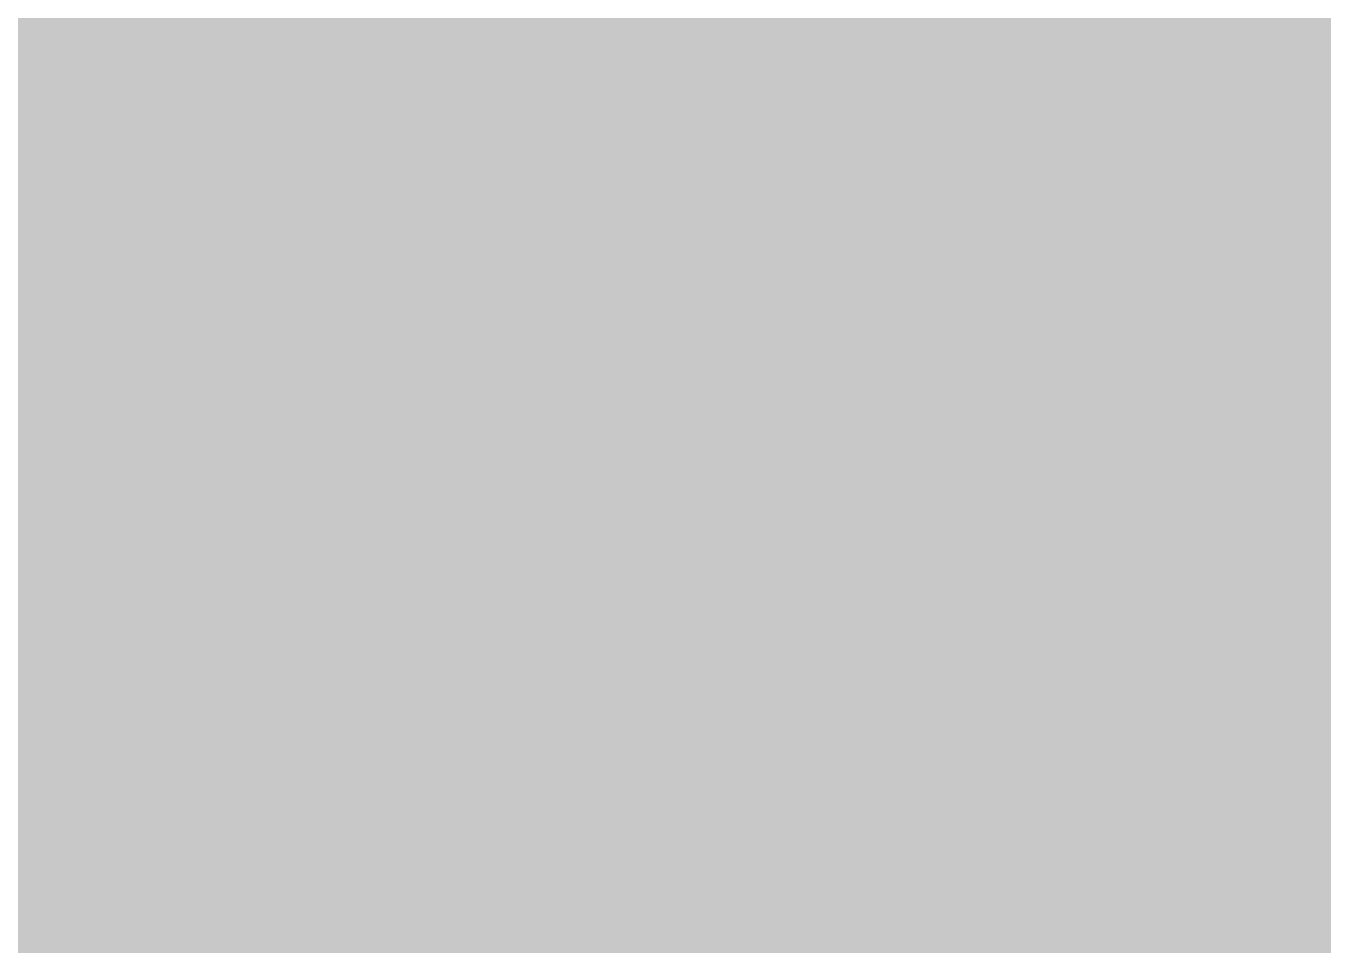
# Model space of a CAD drawing. Header units: millimetres. Extents: x 85 to 447, y 59 to 294.
# Drawn here: x 340.681 to 342.61, y 65.944 to 67.311 of the extents above; entities that cross this region are included whole.
import ezdxf

# ---------------------------------------------------------------- set-up
doc = ezdxf.new("R2010")
doc.units = ezdxf.units.MM
doc.layers.add('BG', color=7, linetype='Continuous')

msp = doc.modelspace()

# ---------------------------------------------------------------- hatches: boundary and pattern name
for points in [[(340.7565, 65.961), (340.7678, 65.961), (340.7678, 67.2879), (342.5929, 67.2879), (342.5929, 67.2994), (342.5929, 67.3003), (342.593, 67.3011), (342.5931, 67.3019), (342.5933, 67.3026), (342.5936, 67.3034), (342.5939, 67.3041), (342.5942, 67.3047), (342.5946, 67.3054), (342.595, 67.306), (342.5954, 67.3066), (342.5959, 67.3072), (342.5964, 67.3077), (342.597, 67.3082), (342.5976, 67.3086), (342.5982, 67.3091), (342.5988, 67.3094), (342.5995, 67.3098), (342.6002, 67.3101), (342.6009, 67.3103), (342.6016, 67.3105), (342.6023, 67.3107), (342.6031, 67.3108), (342.6038, 67.3109), (342.6046, 67.3109), (341.0799, 67.3109), (341.0756, 67.3109), (340.7565, 67.3109), (340.7557, 67.3109), (340.755, 67.3108), (340.7542, 67.3107), (340.7535, 67.3105), (340.7528, 67.3103), (340.7521, 67.3101), (340.7514, 67.3098), (340.7507, 67.3094), (340.7501, 67.3091), (340.7495, 67.3086), (340.7489, 67.3082), (340.7484, 67.3077), (340.7479, 67.3072), (340.7474, 67.3066), (340.7469, 67.306), (340.7465, 67.3054), (340.7462, 67.3047), (340.7458, 67.3041), (340.7456, 67.3034), (340.7453, 67.3026), (340.7451, 67.3019), (340.745, 67.3011), (340.7449, 67.3003), (340.7449, 67.2994), (340.7449, 65.9497), (340.7449, 65.9504), (340.745, 65.9511), (340.7451, 65.9519), (340.7453, 65.9526), (340.7456, 65.9533), (340.7458, 65.954), (340.7462, 65.9546), (340.7465, 65.9553), (340.7469, 65.9559), (340.7474, 65.9565), (340.7479, 65.957), (340.7484, 65.9576), (340.7489, 65.9581), (340.7495, 65.9585), (340.7501, 65.959), (340.7507, 65.9594), (340.7514, 65.9597), (340.7521, 65.96), (340.7528, 65.9603), (340.7535, 65.9605), (340.7542, 65.9607), (340.755, 65.9608), (340.7557, 65.9609)], [(342.5929, 67.2994), (342.5929, 67.2879), (342.5929, 65.9612), (342.6046, 65.9612), (342.616, 65.9612), (342.616, 67.2879), (344.4417, 67.2879), (344.4417, 65.9612), (344.4531, 65.9612), (344.4539, 65.9611), (344.4547, 65.961), (344.4555, 65.9609), (344.4563, 65.9607), (344.457, 65.9605), (344.4578, 65.9602), (344.4585, 65.9599), (344.4591, 65.9595), (344.4598, 65.9591), (344.4604, 65.9586), (344.4609, 65.9581), (344.4615, 65.9576), (344.462, 65.9571), (344.4625, 65.9565), (344.4629, 65.9559), (344.4633, 65.9552), (344.4637, 65.9546), (344.464, 65.9539), (344.4643, 65.9532), (344.4645, 65.9525), (344.4647, 65.9518), (344.4648, 65.951), (344.4649, 65.9503), (344.4649, 65.9496), (344.4649, 67.2994), (344.4649, 67.3003), (344.4648, 67.3011), (344.4647, 67.3019), (344.4645, 67.3026), (344.4643, 67.3034), (344.464, 67.3041), (344.4637, 67.3048), (344.4633, 67.3054), (344.4629, 67.3061), (344.4625, 67.3067), (344.462, 67.3072), (344.4615, 67.3078), (344.4609, 67.3082), (344.4604, 67.3087), (344.4598, 67.3091), (344.4591, 67.3095), (344.4585, 67.3099), (344.4578, 67.3102), (344.457, 67.3104), (344.4563, 67.3106), (344.4555, 67.3108), (344.4547, 67.3109), (344.4539, 67.311), (344.4531, 67.311), (342.6046, 67.311), (342.6038, 67.311), (342.6031, 67.3109), (342.6023, 67.3108), (342.6016, 67.3106), (342.6009, 67.3104), (342.6002, 67.3102), (342.5995, 67.3099), (342.5988, 67.3095), (342.5982, 67.3091), (342.5976, 67.3087), (342.597, 67.3082), (342.5964, 67.3078), (342.5959, 67.3072), (342.5954, 67.3067), (342.595, 67.3061), (342.5946, 67.3054), (342.5942, 67.3048), (342.5939, 67.3041), (342.5936, 67.3034), (342.5933, 67.3026), (342.5931, 67.3019), (342.593, 67.3011), (342.5929, 67.3003)], [(340.7565, 64.6272), (340.7678, 64.6272), (340.7678, 65.9381), (342.5929, 65.9381), (342.5929, 65.9496), (342.5929, 65.9503), (342.593, 65.9511), (342.5931, 65.9518), (342.5933, 65.9526), (342.5936, 65.9533), (342.5939, 65.954), (342.5942, 65.9546), (342.5946, 65.9553), (342.595, 65.9559), (342.5954, 65.9565), (342.5959, 65.957), (342.5964, 65.9576), (342.597, 65.9581), (342.5976, 65.9586), (342.5982, 65.959), (342.5988, 65.9594), (342.5995, 65.9597), (342.6002, 65.96), (342.6009, 65.9603), (342.6016, 65.9605), (342.6023, 65.9607), (342.6031, 65.9608), (342.6038, 65.9609), (342.6046, 65.961), (342.5929, 65.961), (340.7678, 65.961), (340.7565, 65.961), (340.7557, 65.9609), (340.755, 65.9608), (340.7542, 65.9607), (340.7535, 65.9605), (340.7528, 65.9603), (340.7521, 65.96), (340.7514, 65.9597), (340.7507, 65.9594), (340.7501, 65.959), (340.7495, 65.9586), (340.7489, 65.9581), (340.7484, 65.9576), (340.7479, 65.957), (340.7474, 65.9565), (340.7469, 65.9559), (340.7465, 65.9553), (340.7462, 65.9546), (340.7458, 65.954), (340.7456, 65.9533), (340.7453, 65.9526), (340.7451, 65.9518), (340.745, 65.9511), (340.7449, 65.9503), (340.7449, 65.9496), (340.7449, 64.6156), (340.745, 64.6164), (340.7451, 64.6172), (340.7453, 64.6179), (340.7456, 64.6186), (340.7458, 64.6194), (340.7461, 64.6201), (340.7464, 64.6208), (340.7468, 64.6214), (340.7472, 64.622), (340.7477, 64.6226), (340.7481, 64.6232), (340.7486, 64.6238), (340.7491, 64.6243), (340.7497, 64.6248), (340.7503, 64.6252), (340.7509, 64.6256), (340.7515, 64.626), (340.7522, 64.6263), (340.7528, 64.6266), (340.7535, 64.6268), (340.7543, 64.627), (340.755, 64.6271), (340.7557, 64.6272)], [(344.4531, 65.961), (344.4417, 65.961), (342.616, 65.961), (342.6046, 65.961), (342.6038, 65.9609), (342.6031, 65.9608), (342.6023, 65.9607), (342.6016, 65.9605), (342.6009, 65.9603), (342.6002, 65.96), (342.5995, 65.9597), (342.5988, 65.9594), (342.5982, 65.959), (342.5976, 65.9585), (342.597, 65.9581), (342.5964, 65.9576), (342.5959, 65.957), (342.5954, 65.9565), (342.595, 65.9559), (342.5946, 65.9553), (342.5942, 65.9546), (342.5939, 65.954), (342.5936, 65.9533), (342.5933, 65.9526), (342.5931, 65.9519), (342.593, 65.9511), (342.5929, 65.9504), (342.5929, 65.9497), (342.5929, 65.9381), (342.5929, 64.6273), (342.616, 64.6273), (342.616, 65.9381), (344.4417, 65.9381), (344.4417, 64.6273), (344.4531, 64.6273), (344.4539, 64.6273), (344.4547, 64.6272), (344.4555, 64.6271), (344.4562, 64.6269), (344.4569, 64.6267), (344.4576, 64.6264), (344.4583, 64.6261), (344.4589, 64.6257), (344.4595, 64.6253), (344.4601, 64.6248), (344.4607, 64.6244), (344.4612, 64.6238), (344.4617, 64.6233), (344.4621, 64.6227), (344.4625, 64.6221), (344.4629, 64.6215), (344.4633, 64.6208), (344.4636, 64.6201), (344.4639, 64.6194), (344.4642, 64.6187), (344.4644, 64.6179), (344.4646, 64.6172), (344.4647, 64.6164), (344.4648, 64.6156), (344.4648, 65.9497), (344.4648, 65.9504), (344.4647, 65.9511), (344.4646, 65.9519), (344.4644, 65.9526), (344.4642, 65.9533), (344.4639, 65.954), (344.4636, 65.9546), (344.4633, 65.9553), (344.4629, 65.9559), (344.4624, 65.9565), (344.462, 65.957), (344.4615, 65.9576), (344.4609, 65.9581), (344.4603, 65.9585), (344.4597, 65.959), (344.4591, 65.9594), (344.4584, 65.9597), (344.4577, 65.96), (344.457, 65.9603), (344.4563, 65.9605), (344.4555, 65.9607), (344.4547, 65.9608), (344.4539, 65.9609)]]:
    msp.add_hatch(color=7).paths.add_polyline_path(points)
at = {"true_color": 0xdf2027}
h = msp.add_hatch(color=242, dxfattribs=at)
h.paths.add_polyline_path([(342.0399, 66.2253), (342.1004, 66.2328), (342.2962, 66.1411), (342.2062, 66.1019), (342.2352, 66.0092), (342.0334, 66.1044), (342.007, 66.163), (341.681, 66.2906), (341.355, 66.163), (341.3285, 66.1044), (341.1269, 66.0092), (341.1555, 66.1019), (341.0652, 66.1411), (341.2613, 66.2328), (341.3216, 66.2253), (341.5889, 66.3267), (341.2672, 66.4525), (341.2405, 66.3426), (341.0652, 66.5953), (341.681, 66.3617), (342.2962, 66.5953), (342.1211, 66.3426), (342.0948, 66.4525), (341.7731, 66.3267)])
h.paths.add_polyline_path([(341.2108, 66.9222), (341.2138, 66.9201), (341.2171, 66.9184), (341.2205, 66.9171), (341.224, 66.9161), (341.2276, 66.9153), (341.2312, 66.9146), (341.2349, 66.914), (341.2385, 66.9132), (341.242, 66.9123), (341.2455, 66.9111), (341.2488, 66.9095), (341.2519, 66.9075), (341.2548, 66.905), (341.2574, 66.9018), (341.2597, 66.8979), (341.2617, 66.8932), (341.2633, 66.8876), (341.2645, 66.8809), (341.2653, 66.8732), (341.2655, 66.8643), (341.2653, 66.8541), (341.2645, 66.8426), (341.263, 66.8296), (341.261, 66.815), (341.2761, 66.8189), (341.2893, 66.8212), (341.3008, 66.8218), (341.3107, 66.8211), (341.3191, 66.8189), (341.326, 66.8155), (341.3317, 66.811), (341.3362, 66.8054), (341.3397, 66.7988), (341.3422, 66.7914), (341.3438, 66.7832), (341.3448, 66.7744), (341.3451, 66.765), (341.3449, 66.7552), (341.3444, 66.745), (341.3435, 66.7346), (341.3425, 66.724), (341.3415, 66.7134), (341.3405, 66.7028), (341.3397, 66.6924), (341.3392, 66.6823), (341.3391, 66.6725), (341.3395, 66.6632), (341.3405, 66.6544), (341.4596, 66.6914), (341.4607, 66.7016), (341.4611, 66.711), (341.4609, 66.7198), (341.4601, 66.7279), (341.4588, 66.7354), (341.4571, 66.7424), (341.4549, 66.7488), (341.4524, 66.7548), (341.4496, 66.7603), (341.4466, 66.7654), (341.4433, 66.7702), (341.4399, 66.7747), (341.4364, 66.7788), (341.4329, 66.7828), (341.4294, 66.7865), (341.4259, 66.7901), (341.4226, 66.7935), (341.4194, 66.7969), (341.4164, 66.8003), (341.4137, 66.8036), (341.4113, 66.807), (341.4094, 66.8104), (341.4078, 66.814), (341.4067, 66.8178), (341.4063, 66.8217), (341.4064, 66.8258), (341.4071, 66.8303), (341.4082, 66.8349), (341.4097, 66.8397), (341.4115, 66.8447), (341.4136, 66.8499), (341.4158, 66.8551), (341.4182, 66.8604), (341.4207, 66.8658), (341.4231, 66.8711), (341.4255, 66.8765), (341.4278, 66.8819), (341.4298, 66.8871), (341.4317, 66.8923), (341.4331, 66.8974), (341.4343, 66.9023), (341.4349, 66.907), (341.4351, 66.9115), (341.4346, 66.9158), (341.4336, 66.9198), (341.4318, 66.9236), (341.4293, 66.927), (341.4259, 66.93), (341.4218, 66.9336), (341.4176, 66.9382), (341.4133, 66.9438), (341.4089, 66.9504), (341.4047, 66.9577), (341.4005, 66.9659), (341.3965, 66.9748), (341.3927, 66.9843), (341.3892, 66.9943), (341.3861, 67.0048), (341.3833, 67.0158), (341.381, 67.0271), (341.3792, 67.0386), (341.378, 67.0503), (341.3774, 67.0622), (341.3775, 67.0741), (341.3784, 67.0859), (341.38, 67.0977), (341.3825, 67.1093), (341.386, 67.1206), (341.3904, 67.1317), (341.3959, 67.1423), (341.4025, 67.1525), (341.4102, 67.1621), (341.4103, 67.1531), (341.4106, 67.1437), (341.4111, 67.1342), (341.4119, 67.1244), (341.4128, 67.1145), (341.414, 67.1046), (341.4154, 67.0947), (341.4171, 67.0848), (341.419, 67.0751), (341.4212, 67.0656), (341.4237, 67.0563), (341.4264, 67.0474), (341.4293, 67.0389), (341.4326, 67.0308), (341.4362, 67.0232), (341.44, 67.0162), (341.4441, 67.0098), (341.4486, 67.0041), (341.4533, 66.9992), (341.4584, 66.9952), (341.4638, 66.992), (341.4695, 66.9897), (341.4756, 66.9885), (341.482, 66.9884), (341.4883, 66.9884), (341.494, 66.9875), (341.4991, 66.9857), (341.5036, 66.9832), (341.5075, 66.9799), (341.5109, 66.976), (341.5137, 66.9715), (341.516, 66.9665), (341.5177, 66.961), (341.519, 66.9551), (341.5198, 66.9489), (341.5202, 66.9423), (341.5201, 66.9356), (341.5196, 66.9287), (341.5188, 66.9218), (341.5175, 66.9148), (341.5159, 66.9078), (341.5139, 66.9009), (341.5116, 66.8942), (341.509, 66.8878), (341.506, 66.8816), (341.5029, 66.8757), (341.4994, 66.8703), (341.4957, 66.8653), (341.4923, 66.8607), (341.4898, 66.8561), (341.488, 66.8515), (341.4868, 66.8469), (341.4864, 66.8423), (341.4866, 66.8376), (341.4873, 66.8328), (341.4885, 66.8279), (341.4901, 66.8228), (341.4922, 66.8175), (341.4946, 66.812), (341.4972, 66.8063), (341.5001, 66.8002), (341.5032, 66.7939), (341.5064, 66.7872), (341.5096, 66.7801), (341.5129, 66.7726), (341.5161, 66.7647), (341.5193, 66.7563), (341.5222, 66.7474), (341.525, 66.738), (341.5276, 66.728), (341.5298, 66.7175), (341.5317, 66.7063), (341.6489, 66.7255), (341.6464, 66.7277), (341.6441, 66.7299), (341.642, 66.7322), (341.6401, 66.7345), (341.6385, 66.7368), (341.6371, 66.7391), (341.6359, 66.7415), (341.6349, 66.744), (341.6341, 66.7466), (341.6334, 66.7493), (341.6329, 66.7521), (341.6325, 66.755), (341.6323, 66.7581), (341.6321, 66.7613), (341.6321, 66.7647), (341.6322, 66.7682), (341.6323, 66.772), (341.6326, 66.7759), (341.6328, 66.7801), (341.6332, 66.7844), (341.6335, 66.789), (341.6339, 66.7939), (341.6343, 66.799), (341.6347, 66.8045), (341.6313, 66.8077), (341.6279, 66.8111), (341.6246, 66.8145), (341.6214, 66.818), (341.6184, 66.8217), (341.6155, 66.8254), (341.6128, 66.8293), (341.6102, 66.8334), (341.6079, 66.8376), (341.6057, 66.842), (341.6038, 66.8466), (341.6021, 66.8514), (341.6007, 66.8563), (341.5996, 66.8616), (341.5987, 66.867), (341.5982, 66.8727), (341.598, 66.8787), (341.5981, 66.885), (341.5985, 66.8915), (341.5993, 66.8984), (341.6005, 66.9056), (341.6021, 66.9131), (341.6041, 66.9209), (341.6066, 66.9291), (341.6127, 66.9304), (341.6179, 66.9324), (341.6223, 66.935), (341.6258, 66.9383), (341.6286, 66.9421), (341.6306, 66.9465), (341.632, 66.9513), (341.6327, 66.9567), (341.6329, 66.9624), (341.6326, 66.9686), (341.6318, 66.9751), (341.6306, 66.9819), (341.629, 66.9889), (341.6271, 66.9962), (341.625, 67.0037), (341.6226, 67.0114), (341.6201, 67.0192), (341.6174, 67.0271), (341.6147, 67.035), (341.612, 67.0429), (341.6094, 67.0508), (341.6068, 67.0586), (341.6044, 67.0663), (341.6021, 67.0739), (341.6026, 67.0795), (341.6032, 67.0851), (341.6039, 67.0908), (341.6048, 67.0966), (341.6058, 67.1024), (341.6071, 67.1084), (341.6085, 67.1144), (341.6102, 67.1206), (341.6121, 67.1269), (341.6143, 67.1332), (341.6168, 67.1398), (341.6195, 67.1464), (341.6225, 67.1532), (341.6259, 67.1602), (341.6296, 67.1673), (341.6336, 67.1746), (341.638, 67.182), (341.6428, 67.1897), (341.648, 67.1975), (341.6537, 67.2055), (341.6597, 67.2137), (341.6662, 67.2221), (341.6732, 67.2308), (341.6806, 67.2396), (341.6881, 67.2308), (341.6951, 67.2221), (341.7016, 67.2137), (341.7077, 67.2055), (341.7133, 67.1975), (341.7185, 67.1897), (341.7234, 67.182), (341.7278, 67.1746), (341.7319, 67.1673), (341.7356, 67.1602), (341.739, 67.1532), (341.742, 67.1464), (341.7448, 67.1398), (341.7473, 67.1332), (341.7495, 67.1269), (341.7514, 67.1206), (341.7531, 67.1144), (341.7546, 67.1084), (341.7559, 67.1024), (341.757, 67.0966), (341.7579, 67.0908), (341.7587, 67.0851), (341.7593, 67.0795), (341.7598, 67.0739), (341.7575, 67.0663), (341.7551, 67.0586), (341.7524, 67.0508), (341.7497, 67.0429), (341.747, 67.035), (341.7443, 67.0271), (341.7416, 67.0192), (341.739, 67.0114), (341.7366, 67.0037), (341.7345, 66.9962), (341.7326, 66.9889), (341.731, 66.9819), (341.7298, 66.9751), (341.7289, 66.9686), (341.7286, 66.9624), (341.7288, 66.9567), (341.7296, 66.9513), (341.7309, 66.9465), (341.733, 66.9421), (341.7357, 66.9383), (341.7393, 66.935), (341.7437, 66.9324), (341.7489, 66.9304), (341.7551, 66.9291), (341.7575, 66.9209), (341.7595, 66.9131), (341.7611, 66.9056), (341.7623, 66.8984), (341.7631, 66.8915), (341.7635, 66.885), (341.7636, 66.8787), (341.7634, 66.8727), (341.7629, 66.867), (341.762, 66.8616), (341.7609, 66.8563), (341.7595, 66.8514), (341.7578, 66.8466), (341.7559, 66.842), (341.7538, 66.8376), (341.7515, 66.8334), (341.749, 66.8293), (341.7463, 66.8254), (341.7434, 66.8217), (341.7404, 66.818), (341.7373, 66.8145), (341.734, 66.8111), (341.7307, 66.8077), (341.7272, 66.8045), (341.7275, 66.799), (341.7279, 66.7939), (341.7282, 66.789), (341.7285, 66.7844), (341.7288, 66.7801), (341.729, 66.7759), (341.7292, 66.772), (341.7293, 66.7682), (341.7293, 66.7647), (341.7293, 66.7613), (341.7292, 66.7581), (341.7289, 66.755), (341.7285, 66.7521), (341.728, 66.7493), (341.7273, 66.7466), (341.7265, 66.744), (341.7255, 66.7415), (341.7244, 66.7391), (341.723, 66.7368), (341.7214, 66.7345), (341.7196, 66.7322), (341.7176, 66.7299), (341.7153, 66.7277), (341.7128, 66.7255), (341.8296, 66.7063), (341.8315, 66.7175), (341.8338, 66.728), (341.8363, 66.738), (341.8391, 66.7474), (341.8422, 66.7563), (341.8453, 66.7647), (341.8486, 66.7726), (341.8519, 66.7801), (341.8551, 66.7872), (341.8583, 66.7939), (341.8614, 66.8002), (341.8643, 66.8063), (341.867, 66.812), (341.8694, 66.8175), (341.8715, 66.8228), (341.8731, 66.8279), (341.8744, 66.8328), (341.8751, 66.8376), (341.8753, 66.8423), (341.8748, 66.8469), (341.8737, 66.8515), (341.8719, 66.8561), (341.8693, 66.8607), (341.8659, 66.8653), (341.8622, 66.8703), (341.8587, 66.8757), (341.8555, 66.8816), (341.8526, 66.8878), (341.85, 66.8942), (341.8477, 66.9009), (341.8457, 66.9078), (341.8441, 66.9148), (341.8428, 66.9218), (341.8419, 66.9287), (341.8415, 66.9356), (341.8414, 66.9423), (341.8418, 66.9489), (341.8426, 66.9551), (341.844, 66.961), (341.8457, 66.9665), (341.8481, 66.9715), (341.8509, 66.976), (341.8542, 66.9799), (341.8582, 66.9832), (341.8627, 66.9857), (341.8677, 66.9875), (341.8734, 66.9884), (341.8797, 66.9884), (341.8862, 66.9885), (341.8923, 66.9897), (341.898, 66.992), (341.9034, 66.9952), (341.9085, 66.9992), (341.9132, 67.0041), (341.9176, 67.0098), (341.9218, 67.0162), (341.9256, 67.0232), (341.9291, 67.0308), (341.9323, 67.0389), (341.9352, 67.0474), (341.9379, 67.0563), (341.9403, 67.0656), (341.9424, 67.0751), (341.9443, 67.0848), (341.9459, 67.0947), (341.9473, 67.1046), (341.9485, 67.1145), (341.9494, 67.1244), (341.9501, 67.1342), (341.9506, 67.1437), (341.9509, 67.1531), (341.951, 67.1621), (341.9588, 67.1525), (341.9654, 67.1423), (341.9709, 67.1317), (341.9754, 67.1206), (341.9788, 67.1093), (341.9814, 67.0977), (341.983, 67.0859), (341.9839, 67.0741), (341.984, 67.0622), (341.9834, 67.0503), (341.9822, 67.0386), (341.9804, 67.0271), (341.9781, 67.0158), (341.9754, 67.0048), (341.9722, 66.9943), (341.9687, 66.9843), (341.9649, 66.9748), (341.9609, 66.9659), (341.9568, 66.9577), (341.9525, 66.9504), (341.9482, 66.9438), (341.9439, 66.9382), (341.9397, 66.9336), (341.9356, 66.93), (341.9322, 66.927), (341.9297, 66.9236), (341.9279, 66.9198), (341.9269, 66.9158), (341.9265, 66.9115), (341.9266, 66.907), (341.9273, 66.9023), (341.9284, 66.8974), (341.9299, 66.8923), (341.9317, 66.8871), (341.9338, 66.8819), (341.9361, 66.8765), (341.9385, 66.8711), (341.9409, 66.8658), (341.9434, 66.8604), (341.9458, 66.8551), (341.948, 66.8499), (341.9501, 66.8447), (341.9519, 66.8397), (341.9534, 66.8349), (341.9545, 66.8303), (341.9552, 66.8258), (341.9553, 66.8217), (341.9549, 66.8178), (341.9539, 66.814), (341.9523, 66.8104), (341.9504, 66.807), (341.948, 66.8036), (341.9453, 66.8003), (341.9424, 66.7969), (341.9392, 66.7935), (341.9359, 66.7901), (341.9324, 66.7865), (341.9289, 66.7828), (341.9253, 66.7788), (341.9218, 66.7747), (341.9184, 66.7702), (341.9151, 66.7654), (341.9121, 66.7603), (341.9092, 66.7548), (341.9067, 66.7488), (341.9046, 66.7424), (341.9028, 66.7354), (341.9015, 66.7279), (341.9007, 66.7198), (341.9005, 66.711), (341.9009, 66.7016), (341.902, 66.6914), (342.0212, 66.6544), (342.0221, 66.6632), (342.0225, 66.6725), (342.0223, 66.6823), (342.0218, 66.6924), (342.0209, 66.7028), (342.0199, 66.7134), (342.0188, 66.724), (342.0178, 66.7346), (342.017, 66.745), (342.0164, 66.7552), (342.0162, 66.765), (342.0166, 66.7744), (342.0175, 66.7832), (342.0192, 66.7914), (342.0217, 66.7988), (342.0252, 66.8054), (342.0297, 66.811), (342.0354, 66.8155), (342.0424, 66.8189), (342.0508, 66.8211), (342.0608, 66.8218), (342.0723, 66.8212), (342.0856, 66.8189), (342.1008, 66.815), (342.0987, 66.8296), (342.0973, 66.8426), (342.0965, 66.8541), (342.0962, 66.8643), (342.0965, 66.8732), (342.0972, 66.8809), (342.0984, 66.8876), (342.1001, 66.8932), (342.1021, 66.8979), (342.1044, 66.9018), (342.107, 66.905), (342.1099, 66.9075), (342.113, 66.9095), (342.1163, 66.9111), (342.1198, 66.9123), (342.1233, 66.9132), (342.1269, 66.914), (342.1305, 66.9146), (342.1342, 66.9153), (342.1377, 66.9161), (342.1412, 66.9171), (342.1446, 66.9184), (342.1478, 66.9201), (342.1508, 66.9222), (342.1523, 66.9272), (342.1539, 66.9317), (342.1557, 66.9359), (342.1576, 66.9397), (342.1598, 66.9432), (342.1622, 66.9464), (342.1648, 66.9493), (342.1677, 66.9519), (342.171, 66.9544), (342.1745, 66.9566), (342.1783, 66.9586), (342.1826, 66.9605), (342.1872, 66.9623), (342.1922, 66.9639), (342.1977, 66.9655), (342.2036, 66.967), (342.21, 66.9685), (342.217, 66.9699), (342.2244, 66.9713), (342.2324, 66.9728), (342.241, 66.9744), (342.2501, 66.976), (342.2599, 66.9777), (342.2704, 66.9795), (342.2586, 66.9627), (342.2468, 66.946), (342.2349, 66.9294), (342.2231, 66.9127), (342.2113, 66.896), (342.1996, 66.8792), (342.1879, 66.8623), (342.1763, 66.8452), (342.1647, 66.8279), (342.1533, 66.8103), (342.1421, 66.7925), (342.131, 66.7743), (342.12, 66.7558), (342.1093, 66.7368), (342.0988, 66.7173), (342.0885, 66.6974), (342.0784, 66.6769), (342.0687, 66.6558), (342.0592, 66.6341), (342.05, 66.6117), (342.0411, 66.5886), (342.0326, 66.5647), (342.0245, 66.54), (342.0167, 66.5145), (342.0036, 66.5171), (341.9908, 66.5197), (341.9782, 66.5225), (341.9659, 66.5253), (341.9537, 66.5281), (341.9416, 66.531), (341.9295, 66.5339), (341.9175, 66.5368), (341.9054, 66.5397), (341.8931, 66.5425), (341.8807, 66.5452), (341.8681, 66.5479), (341.8553, 66.5504), (341.842, 66.5529), (341.8285, 66.5552), (341.8145, 66.5573), (341.8, 66.5593), (341.7849, 66.561), (341.7693, 66.5625), (341.7531, 66.5638), (341.7361, 66.5649), (341.7184, 66.5657), (341.6999, 66.5661), (341.6806, 66.5663), (341.6624, 66.5661), (341.6449, 66.5656), (341.6281, 66.5648), (341.6119, 66.5637), (341.5963, 66.5623), (341.5812, 66.5607), (341.5666, 66.5588), (341.5524, 66.5568), (341.5385, 66.5545), (341.5251, 66.5521), (341.5119, 66.5496), (341.4989, 66.547), (341.4861, 66.5442), (341.4735, 66.5414), (341.461, 66.5386), (341.4486, 66.5357), (341.4361, 66.5329), (341.4236, 66.53), (341.411, 66.5272), (341.3983, 66.5244), (341.3854, 66.5218), (341.3723, 66.5192), (341.3589, 66.5168), (341.3452, 66.5145), (341.3374, 66.54), (341.3292, 66.5647), (341.3207, 66.5886), (341.3118, 66.6117), (341.3026, 66.6341), (341.2931, 66.6558), (341.2832, 66.6769), (341.2732, 66.6974), (341.2628, 66.7173), (341.2523, 66.7368), (341.2415, 66.7558), (341.2306, 66.7743), (341.2195, 66.7925), (341.2082, 66.8103), (341.1968, 66.8279), (341.1853, 66.8452), (341.1737, 66.8623), (341.162, 66.8792), (341.1503, 66.896), (341.1386, 66.9127), (341.1268, 66.9294), (341.1151, 66.946), (341.1033, 66.9627), (341.0917, 66.9795), (341.1021, 66.9777), (341.1118, 66.976), (341.1209, 66.9744), (341.1295, 66.9728), (341.1374, 66.9713), (341.1449, 66.9699), (341.1518, 66.9685), (341.1582, 66.967), (341.1641, 66.9655), (341.1695, 66.9639), (341.1745, 66.9623), (341.1791, 66.9605), (341.1834, 66.9586), (341.1872, 66.9566), (341.1907, 66.9544), (341.1939, 66.9519), (341.1968, 66.9493), (341.1995, 66.9464), (341.2018, 66.9432), (341.204, 66.9397), (341.2059, 66.9359), (341.2077, 66.9317), (341.2093, 66.9272)])
h.paths.add_polyline_path([(340.7679, 65.9609), (342.5929, 65.9609), (342.5929, 67.2879), (340.7679, 67.2879)])
at = {"true_color": 0xffffff}
for points in [[(341.6807, 66.5664), (341.7, 66.5662), (341.7185, 66.5657), (341.7362, 66.565), (341.7531, 66.5639), (341.7694, 66.5626), (341.785, 66.5611), (341.8, 66.5593), (341.8145, 66.5574), (341.8285, 66.5552), (341.8421, 66.5529), (341.8553, 66.5505), (341.8682, 66.548), (341.8808, 66.5453), (341.8932, 66.5425), (341.9054, 66.5397), (341.9175, 66.5369), (341.9296, 66.534), (341.9417, 66.5311), (341.9538, 66.5282), (341.966, 66.5253), (341.9784, 66.5225), (341.9909, 66.5198), (342.0038, 66.5171), (342.0169, 66.5146), (342.0246, 66.5401), (342.0327, 66.5648), (342.0412, 66.5886), (342.0501, 66.6117), (342.0592, 66.6341), (342.0687, 66.6558), (342.0784, 66.6769), (342.0885, 66.6974), (342.0987, 66.7174), (342.1093, 66.7368), (342.12, 66.7558), (342.1309, 66.7743), (342.142, 66.7925), (342.1533, 66.8103), (342.1647, 66.8279), (342.1762, 66.8452), (342.1878, 66.8622), (342.1995, 66.8792), (342.2113, 66.8959), (342.2231, 66.9127), (342.2349, 66.9293), (342.2467, 66.946), (342.2586, 66.9627), (342.2703, 66.9795), (342.2599, 66.9777), (342.2501, 66.9759), (342.2409, 66.9743), (342.2324, 66.9728), (342.2244, 66.9714), (342.2169, 66.9699), (342.21, 66.9685), (342.2036, 66.967), (342.1977, 66.9655), (342.1922, 66.964), (342.1872, 66.9623), (342.1825, 66.9606), (342.1783, 66.9587), (342.1745, 66.9566), (342.1709, 66.9544), (342.1677, 66.952), (342.1648, 66.9493), (342.1622, 66.9464), (342.1598, 66.9432), (342.1577, 66.9397), (342.1557, 66.9359), (342.154, 66.9317), (342.1523, 66.9272), (342.1509, 66.9222), (342.1478, 66.9201), (342.1446, 66.9184), (342.1413, 66.9171), (342.1378, 66.9161), (342.1342, 66.9153), (342.1306, 66.9146), (342.1269, 66.914), (342.1233, 66.9132), (342.1197, 66.9122), (342.1163, 66.911), (342.113, 66.9095), (342.1099, 66.9075), (342.107, 66.9049), (342.1043, 66.9017), (342.102, 66.8978), (342.1, 66.8931), (342.0984, 66.8875), (342.0971, 66.8808), (342.0964, 66.8731), (342.0961, 66.8642), (342.0963, 66.854), (342.0972, 66.8425), (342.0986, 66.8295), (342.1007, 66.8149), (342.0855, 66.8188), (342.0722, 66.8211), (342.0607, 66.8218), (342.0507, 66.821), (342.0423, 66.8188), (342.0353, 66.8155), (342.0296, 66.8109), (342.0251, 66.8053), (342.0216, 66.7988), (342.0191, 66.7913), (342.0175, 66.7832), (342.0165, 66.7744), (342.0162, 66.765), (342.0164, 66.7552), (342.017, 66.745), (342.0178, 66.7346), (342.0189, 66.724), (342.0199, 66.7134), (342.021, 66.7028), (342.0218, 66.6924), (342.0224, 66.6823), (342.0225, 66.6725), (342.0222, 66.6631), (342.0212, 66.6543), (341.902, 66.6915), (341.901, 66.7016), (341.9005, 66.711), (341.9008, 66.7198), (341.9015, 66.7279), (341.9028, 66.7354), (341.9046, 66.7423), (341.9067, 66.7487), (341.9093, 66.7547), (341.9121, 66.7602), (341.9152, 66.7653), (341.9184, 66.7701), (341.9219, 66.7745), (341.9254, 66.7787), (341.9289, 66.7826), (341.9324, 66.7863), (341.9359, 66.7899), (341.9393, 66.7934), (341.9424, 66.7967), (341.9454, 66.8001), (341.9481, 66.8034), (341.9504, 66.8068), (341.9523, 66.8103), (341.9539, 66.8139), (341.9549, 66.8177), (341.9553, 66.8216), (341.9552, 66.8258), (341.9545, 66.8303), (341.9534, 66.8349), (341.9519, 66.8398), (341.9501, 66.8448), (341.948, 66.8499), (341.9457, 66.8552), (341.9433, 66.8605), (341.9409, 66.8659), (341.9384, 66.8713), (341.936, 66.8766), (341.9337, 66.882), (341.9317, 66.8872), (341.9299, 66.8924), (341.9284, 66.8975), (341.9272, 66.9024), (341.9266, 66.9071), (341.9264, 66.9116), (341.9268, 66.9159), (341.9279, 66.9199), (341.9297, 66.9237), (341.9322, 66.9271), (341.9356, 66.9301), (341.9397, 66.9337), (341.9439, 66.9383), (341.9481, 66.944), (341.9524, 66.9505), (341.9567, 66.9579), (341.9609, 66.9661), (341.9648, 66.975), (341.9686, 66.9845), (341.9721, 66.9945), (341.9753, 67.0051), (341.978, 67.016), (341.9804, 67.0273), (341.9822, 67.0388), (341.9834, 67.0505), (341.984, 67.0624), (341.9839, 67.0742), (341.983, 67.0861), (341.9814, 67.0978), (341.9788, 67.1094), (341.9754, 67.1207), (341.9709, 67.1317), (341.9654, 67.1423), (341.9588, 67.1525), (341.9511, 67.162), (341.951, 67.153), (341.9507, 67.1437), (341.9502, 67.1341), (341.9495, 67.1244), (341.9485, 67.1145), (341.9473, 67.1046), (341.9459, 67.0947), (341.9443, 67.0848), (341.9424, 67.0751), (341.9403, 67.0656), (341.9379, 67.0563), (341.9352, 67.0474), (341.9322, 67.0389), (341.929, 67.0308), (341.9255, 67.0232), (341.9217, 67.0162), (341.9176, 67.0098), (341.9131, 67.0042), (341.9084, 66.9993), (341.9033, 66.9952), (341.8979, 66.992), (341.8922, 66.9898), (341.8861, 66.9886), (341.8797, 66.9884), (341.8734, 66.9884), (341.8677, 66.9875), (341.8626, 66.9858), (341.8582, 66.9833), (341.8543, 66.98), (341.8509, 66.9761), (341.8481, 66.9716), (341.8458, 66.9666), (341.844, 66.9611), (341.8427, 66.9552), (341.8419, 66.949), (341.8415, 66.9424), (341.8416, 66.9357), (341.842, 66.9288), (341.8429, 66.9218), (341.8442, 66.9148), (341.8458, 66.9078), (341.8478, 66.901), (341.8501, 66.8943), (341.8527, 66.8878), (341.8556, 66.8815), (341.8588, 66.8757), (341.8623, 66.8702), (341.866, 66.8652), (341.8694, 66.8606), (341.8719, 66.856), (341.8737, 66.8514), (341.8748, 66.8468), (341.8752, 66.8422), (341.8751, 66.8375), (341.8743, 66.8328), (341.8731, 66.8278), (341.8714, 66.8228), (341.8694, 66.8175), (341.867, 66.812), (341.8643, 66.8063), (341.8614, 66.8002), (341.8583, 66.7939), (341.8551, 66.7872), (341.8518, 66.7801), (341.8486, 66.7726), (341.8453, 66.7647), (341.8421, 66.7563), (341.8391, 66.7474), (341.8363, 66.738), (341.8337, 66.728), (341.8315, 66.7174), (341.8296, 66.7062), (341.7127, 66.7252), (341.7153, 66.7275), (341.7176, 66.7297), (341.7196, 66.732), (341.7214, 66.7343), (341.723, 66.7367), (341.7244, 66.7391), (341.7256, 66.7415), (341.7266, 66.744), (341.7274, 66.7466), (341.7281, 66.7493), (341.7286, 66.7521), (341.7289, 66.755), (341.7292, 66.7581), (341.7293, 66.7613), (341.7294, 66.7647), (341.7293, 66.7683), (341.7292, 66.772), (341.729, 66.7759), (341.7288, 66.7801), (341.7285, 66.7844), (341.7282, 66.7891), (341.7279, 66.7939), (341.7276, 66.799), (341.7273, 66.8044), (341.7307, 66.8077), (341.734, 66.8111), (341.7373, 66.8145), (341.7404, 66.818), (341.7434, 66.8217), (341.7462, 66.8255), (341.7489, 66.8294), (341.7514, 66.8334), (341.7538, 66.8376), (341.7559, 66.842), (341.7578, 66.8466), (341.7594, 66.8513), (341.7608, 66.8563), (341.7619, 66.8615), (341.7628, 66.867), (341.7633, 66.8727), (341.7636, 66.8787), (341.7634, 66.8849), (341.763, 66.8915), (341.7622, 66.8983), (341.761, 66.9055), (341.7594, 66.9129), (341.7574, 66.9208), (341.7549, 66.929), (341.7488, 66.9303), (341.7435, 66.9323), (341.7392, 66.9349), (341.7356, 66.9382), (341.7329, 66.9421), (341.7308, 66.9464), (341.7294, 66.9513), (341.7287, 66.9567), (341.7285, 66.9624), (341.7289, 66.9686), (341.7297, 66.9751), (341.7309, 66.9819), (341.7325, 66.989), (341.7344, 66.9963), (341.7366, 67.0038), (341.739, 67.0115), (341.7415, 67.0193), (341.7442, 67.0271), (341.7469, 67.0351), (341.7497, 67.043), (341.7524, 67.0509), (341.755, 67.0587), (341.7575, 67.0664), (341.7598, 67.074), (341.7593, 67.0796), (341.7586, 67.0852), (341.7579, 67.0909), (341.757, 67.0967), (341.7559, 67.1025), (341.7546, 67.1085), (341.7531, 67.1145), (341.7514, 67.1207), (341.7494, 67.127), (341.7472, 67.1334), (341.7448, 67.1399), (341.742, 67.1465), (341.739, 67.1533), (341.7356, 67.1603), (341.7319, 67.1674), (341.7278, 67.1747), (341.7234, 67.1821), (341.7186, 67.1897), (341.7133, 67.1975), (341.7077, 67.2055), (341.7016, 67.2137), (341.6951, 67.2221), (341.6881, 67.2307), (341.6807, 67.2396), (341.6732, 67.2307), (341.6662, 67.2221), (341.6597, 67.2137), (341.6537, 67.2055), (341.6481, 67.1975), (341.6429, 67.1897), (341.6381, 67.1821), (341.6337, 67.1747), (341.6296, 67.1674), (341.6259, 67.1603), (341.6226, 67.1533), (341.6195, 67.1465), (341.6168, 67.1399), (341.6143, 67.1334), (341.6122, 67.127), (341.6103, 67.1207), (341.6086, 67.1145), (341.6071, 67.1085), (341.6059, 67.1025), (341.6048, 67.0967), (341.604, 67.0909), (341.6032, 67.0852), (341.6027, 67.0796), (341.6022, 67.074), (341.6044, 67.0664), (341.6068, 67.0587), (341.6094, 67.0509), (341.6121, 67.043), (341.6147, 67.0351), (341.6174, 67.0271), (341.6201, 67.0193), (341.6226, 67.0115), (341.6249, 67.0038), (341.6271, 66.9963), (341.6289, 66.989), (341.6305, 66.9819), (341.6317, 66.9751), (341.6325, 66.9686), (341.6328, 66.9624), (341.6326, 66.9567), (341.6319, 66.9513), (341.6305, 66.9464), (341.6285, 66.9421), (341.6257, 66.9382), (341.6222, 66.9349), (341.6179, 66.9323), (341.6126, 66.9303), (341.6065, 66.929), (341.6041, 66.9208), (341.6021, 66.9129), (341.6005, 66.9055), (341.5993, 66.8983), (341.5985, 66.8915), (341.598, 66.8849), (341.5979, 66.8787), (341.5981, 66.8727), (341.5987, 66.867), (341.5995, 66.8615), (341.6007, 66.8563), (341.6021, 66.8513), (341.6038, 66.8466), (341.6057, 66.842), (341.6078, 66.8376), (341.6102, 66.8334), (341.6127, 66.8294), (341.6155, 66.8255), (341.6184, 66.8217), (341.6214, 66.818), (341.6246, 66.8145), (341.6279, 66.8111), (341.6313, 66.8077), (341.6348, 66.8044), (341.6344, 66.799), (341.634, 66.7939), (341.6336, 66.7891), (341.6332, 66.7844), (341.6329, 66.7801), (341.6326, 66.7759), (341.6324, 66.772), (341.6322, 66.7683), (341.6322, 66.7647), (341.6322, 66.7613), (341.6323, 66.7581), (341.6325, 66.755), (341.6329, 66.7521), (341.6334, 66.7493), (341.6341, 66.7466), (341.6349, 66.744), (341.6359, 66.7415), (341.6371, 66.7391), (341.6385, 66.7367), (341.6401, 66.7343), (341.6419, 66.732), (341.644, 66.7297), (341.6463, 66.7275), (341.6488, 66.7252), (341.5318, 66.7062), (341.5299, 66.7174), (341.5277, 66.728), (341.5251, 66.738), (341.5223, 66.7474), (341.5193, 66.7563), (341.5162, 66.7647), (341.5129, 66.7726), (341.5097, 66.7801), (341.5064, 66.7872), (341.5032, 66.7939), (341.5001, 66.8002), (341.4972, 66.8063), (341.4946, 66.812), (341.4922, 66.8175), (341.4901, 66.8228), (341.4885, 66.8278), (341.4872, 66.8328), (341.4865, 66.8375), (341.4864, 66.8422), (341.4868, 66.8468), (341.4879, 66.8514), (341.4897, 66.856), (341.4923, 66.8606), (341.4957, 66.8652), (341.4994, 66.8702), (341.5028, 66.8757), (341.506, 66.8815), (341.509, 66.8878), (341.5116, 66.8943), (341.5139, 66.901), (341.5159, 66.9078), (341.5175, 66.9148), (341.5188, 66.9218), (341.5197, 66.9288), (341.5201, 66.9357), (341.5202, 66.9424), (341.5198, 66.949), (341.519, 66.9552), (341.5177, 66.9611), (341.5159, 66.9666), (341.5136, 66.9716), (341.5108, 66.9761), (341.5074, 66.98), (341.5035, 66.9833), (341.499, 66.9858), (341.4939, 66.9875), (341.4882, 66.9884), (341.4819, 66.9884), (341.4755, 66.9886), (341.4694, 66.9898), (341.4637, 66.992), (341.4583, 66.9952), (341.4533, 66.9993), (341.4485, 67.0042), (341.4441, 67.0098), (341.44, 67.0162), (341.4361, 67.0232), (341.4326, 67.0308), (341.4293, 67.0389), (341.4264, 67.0474), (341.4237, 67.0563), (341.4212, 67.0656), (341.4191, 67.0751), (341.4172, 67.0848), (341.4155, 67.0947), (341.4141, 67.1046), (341.4129, 67.1145), (341.4119, 67.1244), (341.4112, 67.1341), (341.4107, 67.1437), (341.4104, 67.153), (341.4103, 67.162), (341.4025, 67.1525), (341.396, 67.1423), (341.3905, 67.1317), (341.386, 67.1207), (341.3826, 67.1094), (341.38, 67.0978), (341.3784, 67.0861), (341.3775, 67.0742), (341.3774, 67.0624), (341.378, 67.0505), (341.3792, 67.0388), (341.381, 67.0273), (341.3833, 67.016), (341.3861, 67.0051), (341.3892, 66.9945), (341.3927, 66.9845), (341.3965, 66.975), (341.4005, 66.9661), (341.4046, 66.9579), (341.4089, 66.9505), (341.4132, 66.944), (341.4175, 66.9383), (341.4218, 66.9337), (341.4259, 66.9301), (341.4292, 66.9271), (341.4318, 66.9237), (341.4336, 66.9199), (341.4346, 66.9159), (341.4351, 66.9116), (341.4349, 66.9071), (341.4343, 66.9024), (341.4332, 66.8975), (341.4317, 66.8924), (341.4299, 66.8872), (341.4278, 66.882), (341.4255, 66.8766), (341.4231, 66.8713), (341.4207, 66.8659), (341.4182, 66.8605), (341.4158, 66.8552), (341.4136, 66.8499), (341.4115, 66.8448), (341.4097, 66.8398), (341.4082, 66.8349), (341.4071, 66.8303), (341.4064, 66.8258), (341.4062, 66.8216), (341.4067, 66.8177), (341.4078, 66.8139), (341.4093, 66.8103), (341.4113, 66.8068), (341.4137, 66.8034), (341.4164, 66.8001), (341.4193, 66.7967), (341.4225, 66.7934), (341.4259, 66.7899), (341.4293, 66.7863), (341.4328, 66.7826), (341.4364, 66.7787), (341.4399, 66.7745), (341.4433, 66.7701), (341.4465, 66.7653), (341.4496, 66.7602), (341.4524, 66.7547), (341.4549, 66.7487), (341.457, 66.7423), (341.4588, 66.7354), (341.4601, 66.7279), (341.4609, 66.7198), (341.4611, 66.711), (341.4607, 66.7016), (341.4596, 66.6915), (341.3405, 66.6543), (341.3395, 66.6631), (341.3391, 66.6725), (341.3392, 66.6823), (341.3398, 66.6924), (341.3406, 66.7028), (341.3415, 66.7134), (341.3426, 66.724), (341.3436, 66.7346), (341.3444, 66.745), (341.345, 66.7552), (341.3452, 66.765), (341.3448, 66.7744), (341.3439, 66.7832), (341.3422, 66.7913), (341.3397, 66.7988), (341.3363, 66.8053), (341.3317, 66.8109), (341.3261, 66.8155), (341.3191, 66.8188), (341.3107, 66.821), (341.3008, 66.8218), (341.2893, 66.8211), (341.276, 66.8188), (341.2609, 66.8149), (341.263, 66.8295), (341.2644, 66.8425), (341.2652, 66.854), (341.2655, 66.8642), (341.2652, 66.8731), (341.2645, 66.8808), (341.2633, 66.8875), (341.2616, 66.8931), (341.2597, 66.8978), (341.2573, 66.9017), (341.2547, 66.9049), (341.2518, 66.9075), (341.2487, 66.9095), (341.2454, 66.911), (341.242, 66.9122), (341.2385, 66.9132), (341.2349, 66.914), (341.2312, 66.9146), (341.2276, 66.9153), (341.224, 66.9161), (341.2205, 66.9171), (341.2171, 66.9184), (341.2138, 66.9201), (341.2108, 66.9222), (341.2093, 66.9272), (341.2077, 66.9317), (341.2059, 66.9359), (341.204, 66.9397), (341.2018, 66.9432), (341.1995, 66.9464), (341.1968, 66.9493), (341.1939, 66.952), (341.1907, 66.9544), (341.1872, 66.9566), (341.1834, 66.9587), (341.1791, 66.9606), (341.1745, 66.9623), (341.1695, 66.964), (341.164, 66.9655), (341.1581, 66.967), (341.1517, 66.9685), (341.1448, 66.9699), (341.1374, 66.9714), (341.1294, 66.9728), (341.1209, 66.9743), (341.1117, 66.9759), (341.1019, 66.9777), (341.0915, 66.9795), (341.1032, 66.9627), (341.115, 66.946), (341.1267, 66.9293), (341.1385, 66.9127), (341.1503, 66.8959), (341.162, 66.8792), (341.1737, 66.8622), (341.1853, 66.8452), (341.1968, 66.8279), (341.2082, 66.8103), (341.2195, 66.7925), (341.2306, 66.7743), (341.2415, 66.7558), (341.2523, 66.7368), (341.2628, 66.7174), (341.2732, 66.6974), (341.2832, 66.6769), (341.293, 66.6558), (341.3026, 66.6341), (341.3118, 66.6117), (341.3207, 66.5886), (341.3292, 66.5648), (341.3374, 66.5401), (341.3452, 66.5146), (341.3589, 66.5168), (341.3723, 66.5193), (341.3854, 66.5218), (341.3983, 66.5245), (341.4111, 66.5272), (341.4236, 66.53), (341.4361, 66.5329), (341.4486, 66.5357), (341.461, 66.5386), (341.4736, 66.5415), (341.4862, 66.5443), (341.4989, 66.547), (341.5119, 66.5496), (341.5251, 66.5522), (341.5386, 66.5546), (341.5524, 66.5568), (341.5666, 66.5589), (341.5812, 66.5607), (341.5963, 66.5624), (341.612, 66.5637), (341.6282, 66.5649), (341.645, 66.5657), (341.6625, 66.5662)], [(341.0653, 66.5953), (341.2406, 66.3426), (341.2671, 66.4524), (341.589, 66.3267), (341.681, 66.3616)], [(342.1211, 66.3426), (342.2962, 66.5953), (341.681, 66.3617), (341.5889, 66.3265), (341.3216, 66.2253), (341.2613, 66.2329), (341.0653, 66.141), (341.1555, 66.1019), (341.1269, 66.0092), (341.3283, 66.1043), (341.3551, 66.1631), (341.681, 66.2905), (341.7731, 66.3265), (342.0949, 66.4525)], [(342.007, 66.163), (342.0334, 66.1044), (342.2351, 66.0092), (342.2062, 66.1019), (342.2962, 66.1411), (342.1004, 66.2329), (342.04, 66.2254), (341.7732, 66.3265), (341.6811, 66.2904)]]:
    msp.add_hatch(color=7, dxfattribs=at).paths.add_polyline_path(points)
at = {"layer": 'BG', "true_color": 0x5e416d}
msp.add_hatch(color=197, dxfattribs=at).paths.add_polyline_path([(309.3695, 58.5231), (429.3694, 58.5231), (429.3694, 158.5231), (309.3695, 158.5231)])

doc.saveas('drawing.dxf')
